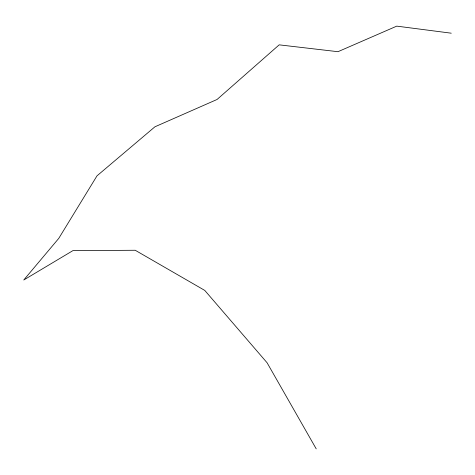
<?xml version="1.0" encoding="UTF-8"?>
<svg xmlns="http://www.w3.org/2000/svg" width="475" height="475" viewBox="0 0 475 475"><rect width="100%" height="100%" fill="white"/><g stroke="black" fill="none" stroke-linecap="round" stroke-linejoin="round"><path stroke-width="0.71" d="M451.25 33.191L396.756 26.131L337.968 51.698L279.181 44.846L217.057 99.477L154.933 126.795L97.001 175.845L58.757 238.391L23.75 280.007L72.901 250.646L135.215 250.26L204.761 290.409L267.075 362.752L316.225 448.869"/></g></svg>
